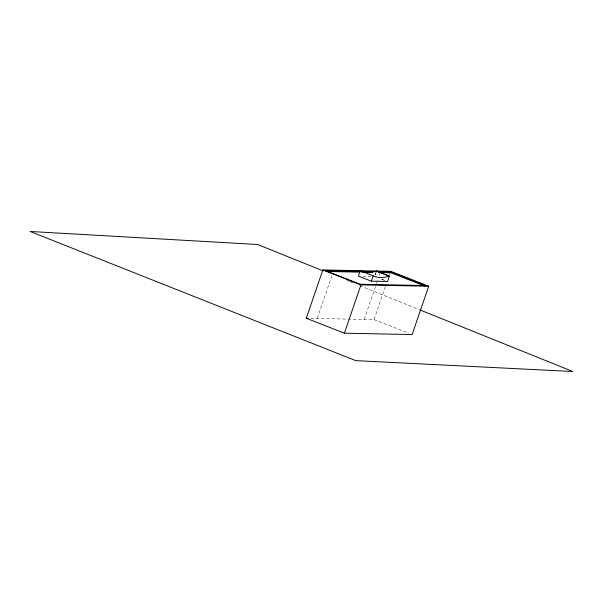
<?xml version="1.0" encoding="UTF-8"?>
<svg xmlns="http://www.w3.org/2000/svg" width="603" height="603" viewBox="0 0 603 603"><rect width="100%" height="100%" fill="white"/><g stroke="black" fill="none" stroke-linecap="round" stroke-linejoin="round"><path stroke-width="0.45" stroke-dasharray="3.02 2.26" d="M317.238 318.474L331.974 275.435M375.111 274.893L375.903 272.594M375.254 274.893L376.302 271.832M364.22 319.417L376.249 284.284M376.551 283.41L378.051 279.016M379.257 275.503L380.455 271.991M310.854 318.346L374.048 319.613L386.078 284.48M389.38 274.825L390.284 272.187M362.931 276.189L371.003 276.347M384.918 280.47L380.614 278.782L384.948 280.47M374.048 319.613L408.683 333.195M346.695 280.387L349.318 281.443M350.192 281.797L352.808 282.852M359.795 285.664L419.168 309.595"/><path stroke-width="0.9" d="M306.294 318.256L322.839 269.948L390.586 271.305L428.688 286.244L412.143 334.552L344.396 333.195L306.294 318.256L308.118 318.294M360.277 270.739L373.189 275.797A148.398 51.127 -68.6 0 0 389.334 276.121L376.423 271.064A148.398 51.127 -68.6 0 1 360.277 270.739L358.446 276.099L371.35 281.156L387.495 281.48L389.334 276.121L376.566 271.064M344.396 333.195L360.933 284.887L428.688 286.244M371.35 281.156L373.189 275.797M378.737 272.526L390.948 272.767L391.219 271.991L425.816 285.551L425.545 286.335M374.305 271.644L325.447 270.664L360.044 284.232L425.816 285.551M378.058 271.719L391.219 271.991M326.117 271.463L359.938 272.149M361.823 272.187L372.157 272.39M390.948 272.767L424.678 285.995M322.839 269.948L360.933 284.887M323.125 270.89L257.632 244.501L30.15 231.477L355.755 360.624L572.85 371.523L420.042 309.95"/></g></svg>
